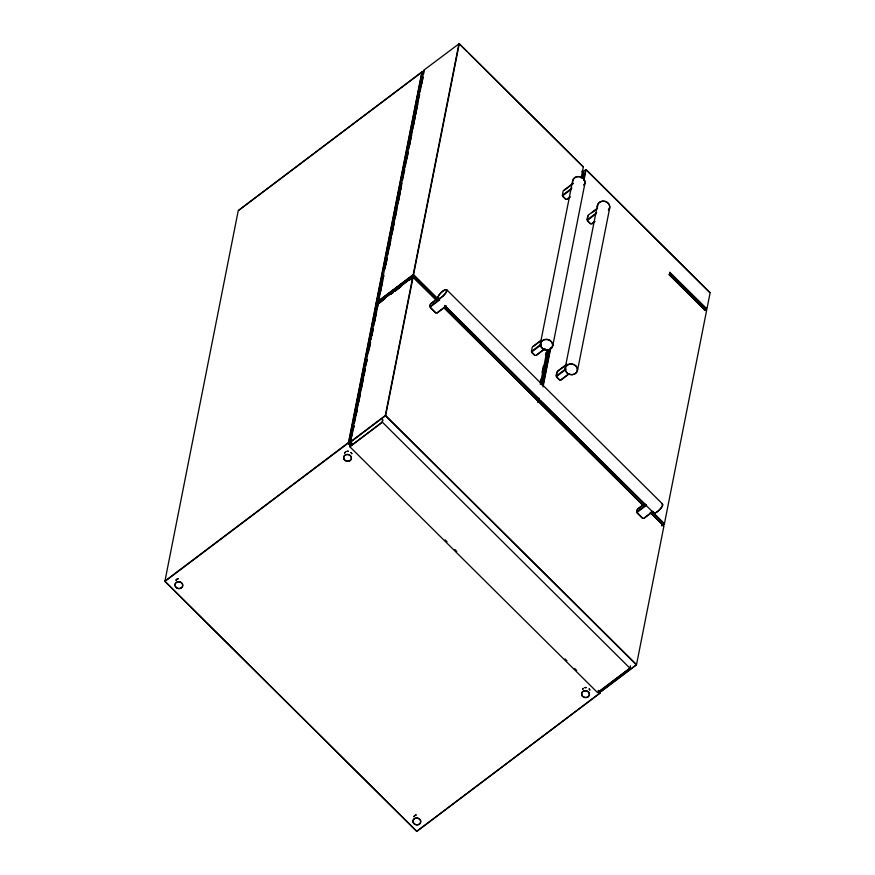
<?xml version="1.0" encoding="UTF-8"?>
<svg xmlns="http://www.w3.org/2000/svg" width="875" height="875" viewBox="0 0 875 875"><rect width="100%" height="100%" fill="white"/><g stroke="black" fill="none" stroke-linecap="round" stroke-linejoin="round"><path stroke-width="1.31" d="M164.916 581.208L238.241 210.667M348.523 442.4L421.848 72.122M348.819 442.422L422.144 72.144M350.339 442.039L377.727 303.505M378.23 301.186L423.905 70.262M349.847 446.644L350.284 444.325M350.711 441.897L351.236 439.239M351.761 436.581L353.872 425.939M354.397 423.281L365.181 368.791M365.717 366.133L367.03 359.483M368.342 352.844L370.453 342.212M370.978 339.555L373.078 328.913M373.603 326.255L378.077 303.658M378.602 301.033L383.644 275.559M384.978 268.855L387.1 258.125M387.625 255.445L401.964 183.039M402.5 180.359L404.622 169.63L404.228 172.331M405.147 166.95L408.067 152.206M408.603 149.527L419.486 94.555M420.022 91.864L422.942 77.12M423.467 74.441L424.003 71.761M350.842 441.908L351.367 439.25M353.478 428.608L354.003 425.95M356.114 415.319L357.427 408.68M358.739 402.03L360.062 395.38M361.375 388.741L363.475 378.109M364 375.452L365.323 368.802M366.636 362.152L367.161 359.494M369.272 348.862L370.584 342.223M371.897 335.573L373.22 328.923M374.533 322.284L376.633 311.653M377.169 308.995L378.219 303.669M378.733 301.044L379.269 298.364M380.592 291.659L382.714 280.93M383.25 278.25L383.786 275.57M385.908 264.841L387.231 258.136M389.353 247.417L390.688 240.713M392.011 234.008L394.133 223.278M395.467 216.573L396.791 209.869M398.114 203.164L400.236 192.445M400.772 189.755L401.308 187.075M406.875 158.922L408.209 152.217M409.533 145.512L411.655 134.783M412.989 128.078L415.111 117.359M415.636 114.669L417.769 103.95M419.092 97.245L419.617 94.566M421.75 83.836L423.073 77.131M382.211 422.089L382.637 419.902M382.364 422.1L382.802 419.913M411.425 278.589L412.027 276.259M385.35 415.319L412.727 277.091L378.197 303.188M413.241 274.466L458.905 43.848M385.7 415.352L413.077 277.123M413.591 274.488L459.255 43.87M429.898 306.294L430.325 304.15M429.877 306.852L430.292 304.719M531.398 351.75L532.208 347.233M562.319 195.595L563.128 191.078M540.422 343.361L572.611 180.819M540.203 381.948L540.739 379.28M542.052 372.608L543.375 365.947M545.486 355.272L546.022 352.603M540.302 384.245L547.203 349.377M581.175 178.062L583.308 167.037M538.825 398.136L538.289 400.805L538.814 398.256M548.33 350.109L541.461 384.792L548.33 350.23M582.411 177.997L583.472 172.659M582.4 178.117L583.461 172.78M542.938 385.58L550.375 348.031M583.559 180.436L585.681 169.706M543.025 386.947L550.725 348.064M583.909 180.469L586.031 169.739M552.759 345.833L584.948 183.28M556.194 375.78L556.981 371.82M587.114 219.625L587.902 215.677M556.172 376.337L556.948 372.389M587.092 220.194L587.869 216.234M565.195 367.959L597.384 205.406M577.533 370.42L609.722 207.867M669.211 274.761L669.802 272.366L705.808 307.945M669.484 274.553L669.911 272.366M636.737 511.645L637.164 509.512M636.716 512.203L637.142 510.07M684.731 287.634L684.534 288.63L685.519 289.286L684.819 288.378M689.784 292.655L689.784 293.847L689.981 292.852M690.736 293.606L690.736 294.787L690.933 293.792M630.044 668.139L630.481 665.809M705.163 310.45L705.6 308.262M705.863 308.066L705.272 310.461L669.277 274.881M636.519 664.683L663.906 526.148M664.409 523.819L710.084 292.895M424.189 69.902L458.883 43.903M238.481 210.372L421.662 72.133M238.645 210.405L421.827 72.177M422.034 72.045L424.255 70.438M378.459 300.858L412.956 274.816M376.348 302.794L413.109 275.111M376.403 302.903L379.247 300.836L377.147 302.488M381.413 299.195L397.698 286.912M399.864 285.272L410.725 277.08M381.489 299.206L410.802 277.091M378 303.144L412.508 277.113M376.589 304.948L385.273 298.386M395.041 291.014L401.548 286.103M409.15 280.372L411.316 278.731M376.644 305.058L383.152 300.136M395.095 291.134L399.438 287.853M582.236 172.167L585.659 169.772M563.642 190.422L572.841 183.487M564.003 190.498L573.191 183.564M562.734 195.005L571.933 188.059M563.008 195.541L571.178 189.372M566.759 199.259L569.822 196.952M567.109 199.347L570.172 197.028M430.839 303.494L437.992 298.102M431.2 303.581L438.353 298.178M430.303 306.25L439.491 299.316M430.566 306.797L439.753 299.863M436.789 312.977L445.988 306.042M437.15 313.053L446.337 306.119M588.416 215.009L597.603 208.075M591.839 212.778L596.947 208.928M587.508 219.592L596.706 212.658M587.781 220.128L595.952 213.97M591.522 223.858L594.595 221.539M591.883 223.934L594.945 221.627M165.113 580.934L348.283 442.706M165.233 581.186L348.414 442.947M350.569 441.722L385.066 415.68M348.458 443.647L385.219 415.975M348.512 443.767L350.656 442.137M349.945 446.502L382.08 422.253M350.011 446.633L382.145 422.384M532.733 346.566L540.892 340.408M533.083 346.653L541.253 340.484M531.825 351.148L541.012 344.214M532.087 351.684L541.275 344.75M535.839 355.414L545.027 348.48M536.2 355.491L544.359 349.322M557.495 371.164L566.694 364.23M557.856 371.241L567.044 364.306M556.587 375.747L565.786 368.802M556.861 376.283L566.048 369.348M560.612 380.002L568.783 373.844M560.962 380.089L569.133 373.92M537.578 402.314L539.733 400.684M637.689 508.845L644.831 503.453M638.039 508.933L643.147 505.072M637.142 511.602L646.33 504.667M637.405 512.148L646.592 505.214M643.628 518.328L652.827 511.394M643.989 518.405L653.177 511.47M661.773 525.766L663.928 524.136M661.97 525.809L664.125 524.18M597.691 692.53L629.825 668.281L597.778 692.552M599.058 692.508L601.202 690.889M601.541 691.031L636.038 664.989M601.727 691.075L636.234 665.033M416.981 831.119L600.152 692.88M417.145 831.152L600.316 692.923M686.492 289.527C684.95 288.542 687.138 291.67 686.842 290.008M459.517 43.936L583.111 166.633M586.294 169.794L709.887 292.502M459.364 43.947L467.086 51.614M469.022 53.528L582.958 166.644M586.141 169.816L709.734 292.512M581.984 171.183L583.395 172.506M669.791 272.508L705.6 308.066M669.725 272.584L705.545 308.142M689.894 293.278L690.659 294.033M689.872 293.409L690.627 294.164M669.539 274.684L705.348 310.231M669.473 274.761L705.294 310.319M562.975 196.306L565.873 199.183M587.738 220.905L590.647 223.781M562.68 196.328L565.578 199.216M587.453 220.927L590.352 223.803M532.055 352.461L534.953 355.337M556.828 377.048L559.727 379.925M531.759 352.483L534.658 355.359M556.533 377.07L559.431 379.958M446.895 289.92L662.441 503.913M444.686 305.441L653.472 512.717M413.787 274.892L437.927 298.856M444.686 305.561L537.381 397.589M540.564 400.75L644.853 504.284M651.602 510.989L664.158 523.458M413.58 275.155L437.719 299.119M444.478 305.823L537.173 397.852M540.356 401.012L644.645 504.547M651.405 511.252L663.95 523.72M536.845 399.448L538.191 400.783M413.339 277.178L436.538 300.213M444.27 307.891L643.409 505.597M650.169 512.312L663.709 525.744M413.175 277.189L435.411 299.272M444.117 307.902L643.245 505.608M650.978 513.286L663.545 525.766M430.533 307.562L435.903 312.9M637.372 512.914L642.753 518.252M430.238 307.584L435.619 312.922M637.077 512.936L642.458 518.273M385.897 415.745L636.267 664.311M385.689 416.008L636.059 664.573M382.463 422.286L629.825 668.095M350.842 442.159L352.778 444.073M350.536 442.444L352.625 444.347M348.994 442.761L350.919 444.675M598.413 690.386L600.348 692.311M348.819 442.98L350.744 444.905M598.238 690.616L600.173 692.53M348.502 443.92L350.438 445.845M445.167 539.897L447.103 541.811M454.836 549.489L456.772 551.414M565.042 658.897L566.967 660.822M574.7 668.5L576.636 670.414M349.934 446.83L597.472 692.508M165.211 581.536L416.577 831.086M165.08 581.547L416.434 831.097M439.042 295.039A6.245 1.925 -45.2 0 1 446.688 289.767A6.245 1.925 -45.2 0 1 441.47 297.445A6.245 1.925 -45.2 0 1 438.638 295.63M662.08 504.011A6.103 1.881 -45.2 0 1 659.323 510.037A6.103 1.881 -45.2 0 1 653.669 512.269M662.08 503.814A6.245 1.925 -45.2 0 1 659.258 509.983A6.245 1.925 -45.2 0 1 653.472 512.258M597.384 206.73A6.245 5.381 11.2 0 1 605.413 201.469A6.245 5.381 11.2 0 1 608.344 210.241M609.514 205.614A6.103 5.272 11.2 0 1 609.383 208.337M609.098 208.972A6.103 5.272 11.2 0 1 608.716 209.562M597.527 206.664A6.103 5.272 11.2 0 1 602.241 201.25A6.103 5.272 11.2 0 1 609.284 204.936M572.742 182.842A6.245 5.381 11.2 0 1 579.852 176.673A6.245 5.381 11.2 0 1 584.052 185.106M584.795 183.083A6.103 5.272 11.2 0 1 583.953 184.964M572.819 180.698A6.103 5.272 11.2 0 1 579.053 176.608A6.103 5.272 11.2 0 1 584.861 181.705M413.875 816.659A3.959 3.413 11.2 0 1 416.084 814.986M413.941 816.659A3.883 3.358 11.2 0 1 416.117 815.019M582.553 689.369A3.959 3.413 11.2 0 1 583.461 688.33A3.883 3.358 11.2 0 0 582.63 689.358M344.575 453.097A3.959 3.413 11.2 0 1 345.483 452.058M351.05 452.528A3.959 3.413 11.2 0 1 351.848 453.709M344.652 453.086A3.883 3.358 11.2 0 1 345.538 452.069M351.006 452.528A3.883 3.358 11.2 0 1 351.794 453.688M687.269 291.036C688.198 291.616 687.958 290.5 687.269 291.036M689.402 293.18C687.269 292.359 688.789 290.391 689.402 293.18M392.864 292.655L390.698 294.295L392.919 292.764M687.138 290.62L685.694 289.177L687.138 290.62M441.022 297.555A6.103 1.881 -45.2 0 0 446.556 289.833A6.103 1.881 -45.2 0 0 439.02 294.941A6.103 1.881 -45.2 0 0 441.022 297.555M567.372 373.242A6.245 5.381 11.2 0 0 577.467 370.508A6.245 5.381 11.2 0 0 569.198 364.098A6.245 5.381 11.2 0 0 567.372 373.242A6.103 5.272 11.2 0 0 577.325 370.541A6.103 5.272 11.2 0 0 569.231 364.273A6.103 5.272 11.2 0 0 567.448 373.22M542.598 348.655A6.245 5.381 11.2 0 0 552.694 345.909A6.245 5.381 11.2 0 0 544.425 339.511A6.245 5.381 11.2 0 0 542.598 348.655A6.103 5.272 11.2 0 0 552.552 345.953A6.103 5.272 11.2 0 0 544.469 339.686A6.103 5.272 11.2 0 0 542.675 348.633M413.613 823.233A3.959 3.413 11.2 0 0 420.405 823.025A3.959 3.413 11.2 0 0 416.467 817.972A3.959 3.413 11.2 0 0 413.613 823.233M413.656 823.233A3.883 3.358 11.2 0 0 420.328 823.036A3.883 3.358 11.2 0 0 416.467 818.07A3.883 3.358 11.2 0 0 413.656 823.233M582.291 695.931A3.959 3.413 11.2 0 0 589.094 695.723A3.959 3.413 11.2 0 0 585.156 690.681A3.959 3.413 11.2 0 0 582.291 695.931A3.883 3.358 11.2 0 0 589.017 695.734A3.883 3.358 11.2 0 0 585.156 690.769A3.883 3.358 11.2 0 0 582.345 695.931M586.294 687.553A3.959 3.413 11.2 0 0 584.773 687.695A3.883 3.358 11.2 0 1 586.294 687.586M589.827 689.981A3.959 3.413 11.2 0 0 589.028 688.789A3.883 3.358 11.2 0 1 589.772 689.959M175.623 586.961A3.959 3.413 11.2 0 0 182.427 586.753A3.959 3.413 11.2 0 0 178.489 581.711A3.959 3.413 11.2 0 0 175.623 586.961A3.883 3.358 11.2 0 0 182.35 586.764A3.883 3.358 11.2 0 0 178.489 581.798A3.883 3.358 11.2 0 0 175.678 586.961M178.106 578.725A3.959 3.413 11.2 0 0 175.886 580.387A3.883 3.358 11.2 0 1 178.139 578.747M344.312 459.659A3.959 3.413 11.2 0 0 351.105 459.462A3.959 3.413 11.2 0 0 347.178 454.409A3.959 3.413 11.2 0 0 344.312 459.659M344.367 459.659A3.883 3.358 11.2 0 0 351.039 459.462A3.883 3.358 11.2 0 0 347.178 454.508A3.883 3.358 11.2 0 0 344.367 459.659M348.305 451.292A3.959 3.413 11.2 0 0 346.795 451.423A3.883 3.358 11.2 0 1 348.316 451.314"/></g></svg>
